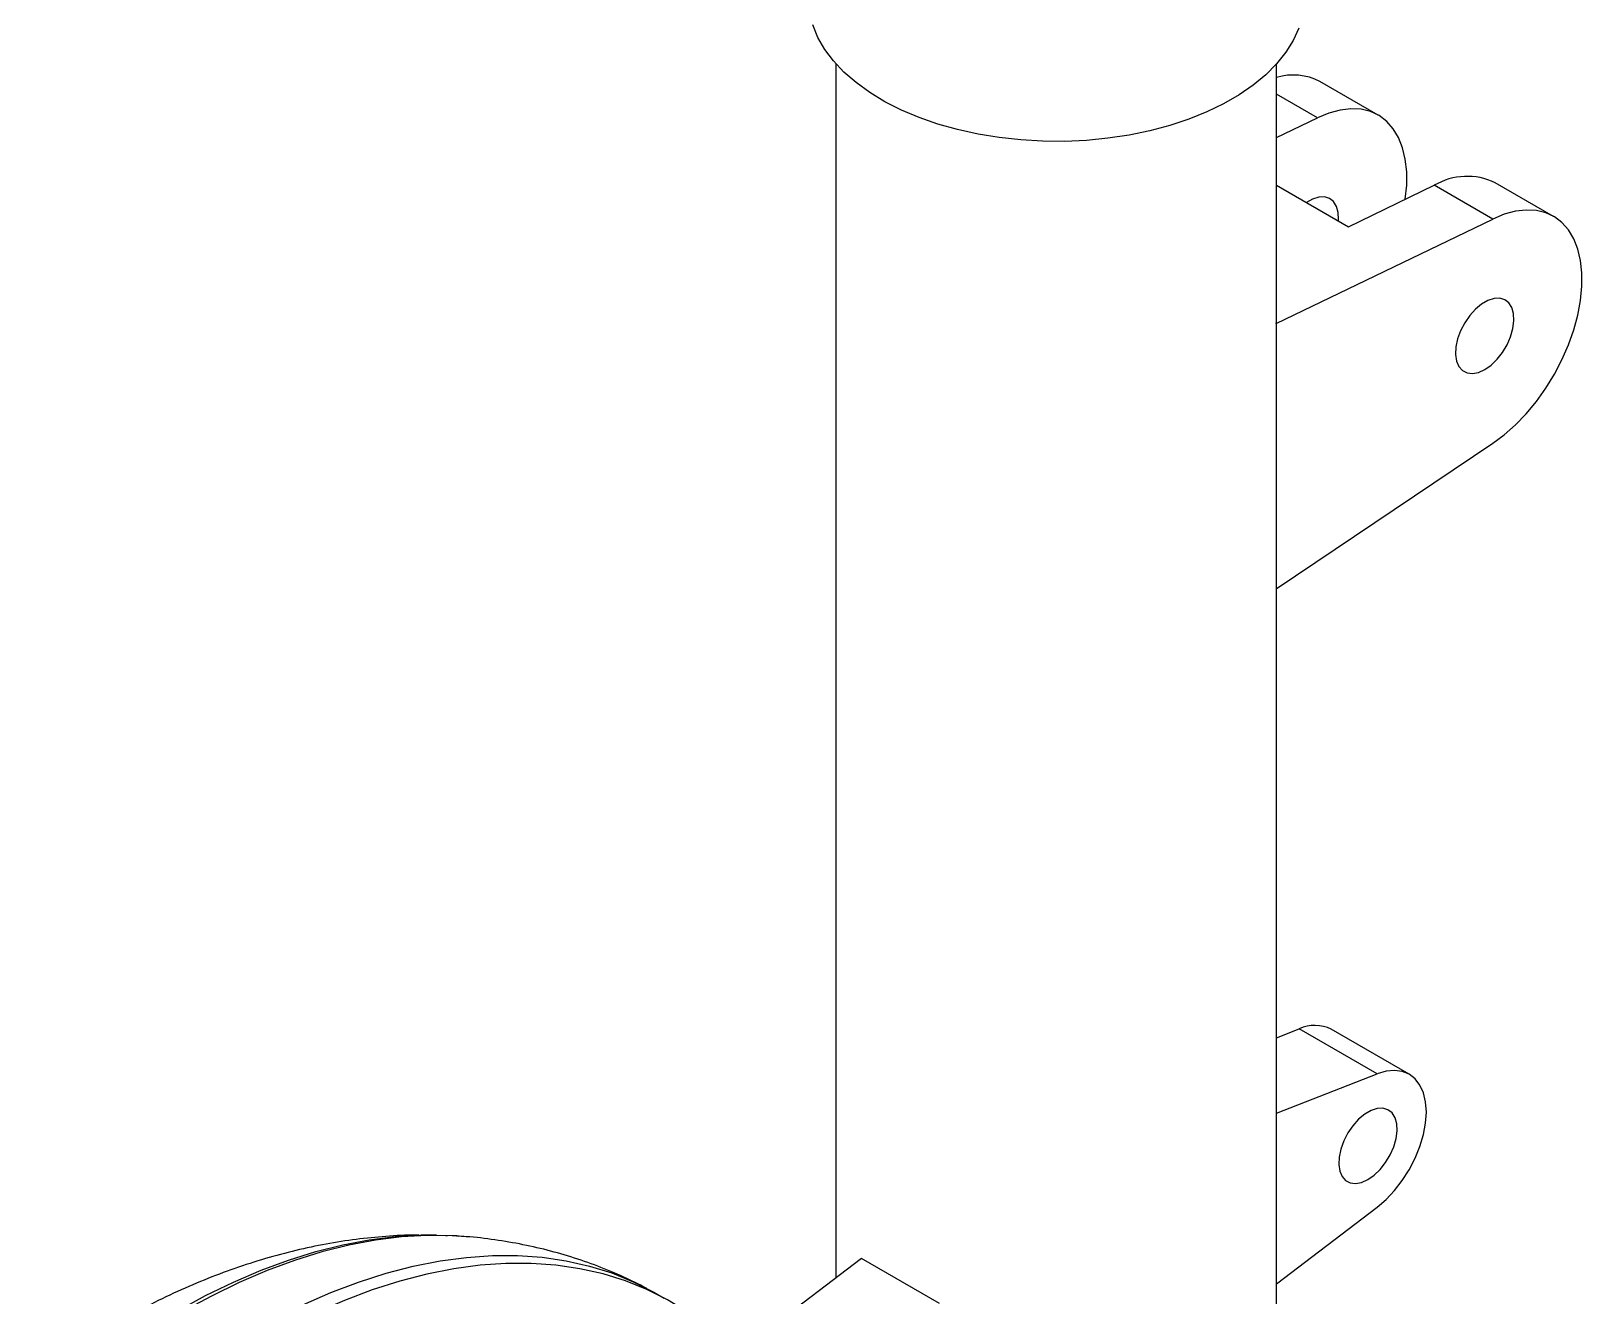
# Model space of a CAD drawing. Header units: millimetres. Extents: x 1 to 1184, y 0 to 836.
# Drawn here: x 343.2 to 399.5, y 698.3 to 744.2 of the extents above; entities that cross this region are included whole.
import ezdxf

# ---------------------------------------------------------------- set-up
doc = ezdxf.new("R2010")
doc.units = ezdxf.units.MM

msp = doc.modelspace()

# ---------------------------------------------------------------- linework, layer by layer
at = {"color": 7, "linetype": 'Continuous', "lineweight": 25}
for p, q in [((372.398, 743.027), (372.398, 698.973)), ((388.398, 733.865), (388.398, 743.027)), ((392.09, 741.162), (389.969, 742.387)), ((389.879, 741.068), (388.398, 741.923)), ((388.398, 740.353), (389.879, 741.068)), ((388.398, 738.619), (391.004, 737.114)), ((391.004, 737.114), (394.122, 738.619)), ((396.243, 737.394), (394.122, 738.619)), ((398.454, 737.488), (396.333, 738.713)), ((388.382, 733.6), (396.243, 737.394)), ((388.382, 733.6), (388.382, 723.974)), ((388.382, 723.974), (396.243, 729.256)), ((388.398, 693.148), (388.398, 723.985)), ((388.398, 707.686), (389.219, 708.008)), ((392.047, 706.375), (389.219, 708.008)), ((393.211, 706.361), (390.383, 707.994)), ((388.398, 704.944), (392.047, 706.375)), ((388.398, 698.755), (392.047, 701.538)), ((357.901, 700.524), (357.334, 700.522)), ((373.327, 699.681), (368.748, 696.191)), ((376.155, 698.048), (373.327, 699.681))]:
    msp.add_line(p, q, dxfattribs=at)
at = {"color": 7, "linetype": 'Continuous', "lineweight": 25, "flags": 128}
for points in [[(389.2, 744.323), (388.999, 743.878), (388.732, 743.445), (388.399, 743.028), (388.003, 742.629), (387.548, 742.252), (387.037, 741.899), (386.474, 741.574), (385.863, 741.279), (385.21, 741.016), (384.519, 740.788), (383.796, 740.596), (383.046, 740.441), (382.275, 740.326), (381.49, 740.25), (380.696, 740.214), (379.9, 740.219), (379.108, 740.265), (378.326, 740.351), (377.56, 740.476), (376.816, 740.64), (376.1, 740.842), (375.418, 741.079), (374.775, 741.35), (374.176, 741.653), (373.626, 741.985), (373.128, 742.344), (372.688, 742.727), (372.308, 743.13), (371.991, 743.552), (371.74, 743.988), (371.556, 744.436)], [(393.069, 738.11), (393.069, 738.115), (393.119, 738.626), (393.119, 739.112), (393.069, 739.566), (392.97, 739.981), (392.823, 740.352), (392.63, 740.672), (392.394, 740.938), (392.118, 741.146), (391.806, 741.293), (391.463, 741.376), (391.093, 741.395), (390.702, 741.349), (390.296, 741.24), (389.879, 741.068)], [(390.646, 737.321), (390.649, 737.377), (390.637, 737.634), (390.576, 737.854), (390.468, 738.026), (390.32, 738.142), (390.137, 738.197), (389.929, 738.188), (389.705, 738.116), (389.486, 737.991)], [(396.243, 729.256), (396.66, 729.565), (397.066, 729.925), (397.457, 730.331), (397.827, 730.776), (398.17, 731.256), (398.482, 731.763), (398.758, 732.289), (398.994, 732.828), (399.187, 733.371), (399.334, 733.911), (399.433, 734.441), (399.483, 734.953), (399.483, 735.439), (399.433, 735.892), (399.334, 736.307), (399.187, 736.678), (398.994, 736.998), (398.758, 737.264), (398.482, 737.472), (398.17, 737.619), (397.827, 737.702), (397.457, 737.721), (397.066, 737.676), (396.66, 737.566), (396.243, 737.394)], [(395.954, 731.933), (396.182, 732.094), (396.399, 732.304), (396.596, 732.554), (396.763, 732.832), (396.891, 733.125), (396.976, 733.42), (397.013, 733.703), (397.001, 733.961), (396.939, 734.18), (396.832, 734.352), (396.684, 734.468), (396.501, 734.523), (396.293, 734.514), (396.069, 734.442), (395.839, 734.31), (395.615, 734.123), (395.407, 733.892), (395.225, 733.626), (395.076, 733.339), (394.969, 733.043), (394.907, 732.752), (394.895, 732.48), (394.932, 732.241), (395.017, 732.043), (395.146, 731.899), (395.312, 731.813), (395.509, 731.789), (395.726, 731.83), (395.954, 731.933)], [(392.047, 701.538), (392.37, 701.814), (392.677, 702.139), (392.96, 702.504), (393.213, 702.899), (393.429, 703.316), (393.602, 703.743), (393.729, 704.171), (393.807, 704.589), (393.833, 704.987), (393.807, 705.355), (393.729, 705.683), (393.602, 705.965), (393.429, 706.192), (393.213, 706.36), (392.96, 706.464), (392.677, 706.501), (392.37, 706.471), (392.047, 706.375)], [(391.711, 702.538), (391.94, 702.698), (392.157, 702.908), (392.353, 703.158), (392.52, 703.436), (392.649, 703.73), (392.733, 704.025), (392.771, 704.308), (392.758, 704.565), (392.697, 704.785), (392.589, 704.957), (392.441, 705.073), (392.258, 705.128), (392.05, 705.119), (391.826, 705.046), (391.597, 704.914), (391.373, 704.728), (391.165, 704.496), (390.982, 704.231), (390.834, 703.943), (390.726, 703.647), (390.665, 703.356), (390.652, 703.085), (390.689, 702.845), (390.774, 702.648), (390.903, 702.503), (391.07, 702.417), (391.266, 702.394), (391.483, 702.435), (391.711, 702.538)], [(345.474, 695.793), (346.48, 696.511), (347.491, 697.174), (348.504, 697.781), (349.517, 698.331), (350.528, 698.821), (351.533, 699.252), (352.53, 699.621), (353.518, 699.928), (354.493, 700.173), (355.453, 700.354), (356.397, 700.471), (357.321, 700.524), (358.224, 700.513), (358.299, 700.509)], [(358.637, 700.493), (358.465, 700.503), (357.559, 700.514), (356.631, 700.46), (355.684, 700.342), (354.719, 700.161), (353.74, 699.915), (352.749, 699.607), (351.747, 699.236), (350.738, 698.804), (349.724, 698.311), (348.707, 697.76), (347.69, 697.15), (346.675, 696.484), (345.664, 695.764)], [(347.93, 694.926), (348.948, 695.652), (349.97, 696.324), (350.995, 696.94), (352.02, 697.499), (353.042, 697.999), (354.059, 698.44), (355.069, 698.82), (356.069, 699.138), (357.057, 699.393), (358.03, 699.586), (358.988, 699.715), (359.926, 699.78), (360.843, 699.781), (361.737, 699.719), (362.606, 699.593), (363.448, 699.403), (364.26, 699.15), (365.041, 698.834), (365.789, 698.457), (366.164, 698.237)], [(366.781, 697.876), (366.284, 698.172), (365.536, 698.549), (364.755, 698.864), (363.943, 699.117), (363.101, 699.307), (362.232, 699.433), (361.338, 699.496), (360.421, 699.494), (359.482, 699.429), (358.525, 699.3), (357.552, 699.107), (356.564, 698.852), (355.563, 698.534), (354.554, 698.154), (353.537, 697.714), (352.515, 697.213), (351.49, 696.654), (350.465, 696.038), (349.443, 695.366), (348.425, 694.64)]]:
    msp.add_lwpolyline(points, dxfattribs=at)
at = {"color": 7, "linetype": 'Continuous', "lineweight": 25}
for centre, radius, start, end in [((389.004, 740.52), 2.101, 62.6699, 106.7622), ((395.316, 736.58), 2.363, 64.5189, 120.3757), ((389.786, 706.802), 1.333, 63.3888, 115.1923)]:
    msp.add_arc(centre, radius, start, end, dxfattribs=at)
msp.add_ellipse((380.398, 734.243), major_axis=(7.995, -0.525), ratio=0.528336, start_param=6.255223, end_param=6.317887, dxfattribs=at)
for points, knots in [([(357.272, 700.522), (357.138, 700.522), (356.645, 700.524), (355.79, 700.463), (354.705, 700.341), (353.612, 700.154), (352.51, 699.906), (351.403, 699.596), (350.292, 699.223), (349.18, 698.788), (348.07, 698.292), (346.965, 697.734), (345.867, 697.118), (344.783, 696.442), (343.884, 695.839), (343.357, 695.443), (343.178, 695.309)], [0, 0, 0, 0, 0.027008, 0.099119, 0.172187, 0.246298, 0.321513, 0.39786, 0.475329, 0.553868, 0.63338, 0.713727, 0.794747, 0.87626, 0.958093, 1, 1, 1, 1]), ([(365.538, 698.585), (365.336, 698.69), (364.831, 698.954), (363.992, 699.311), (363.028, 699.663), (362.042, 699.955), (361.038, 700.189), (360.016, 700.36), (359.21, 700.46), (358.745, 700.481), (358.627, 700.487)], [0, 0, 0, 0, 0.094498, 0.236299, 0.378132, 0.520246, 0.66289, 0.806317, 0.950781, 1, 1, 1, 1])]:
    msp.add_open_spline(points, degree=3, knots=knots, dxfattribs=at)

doc.saveas('drawing.dxf')
